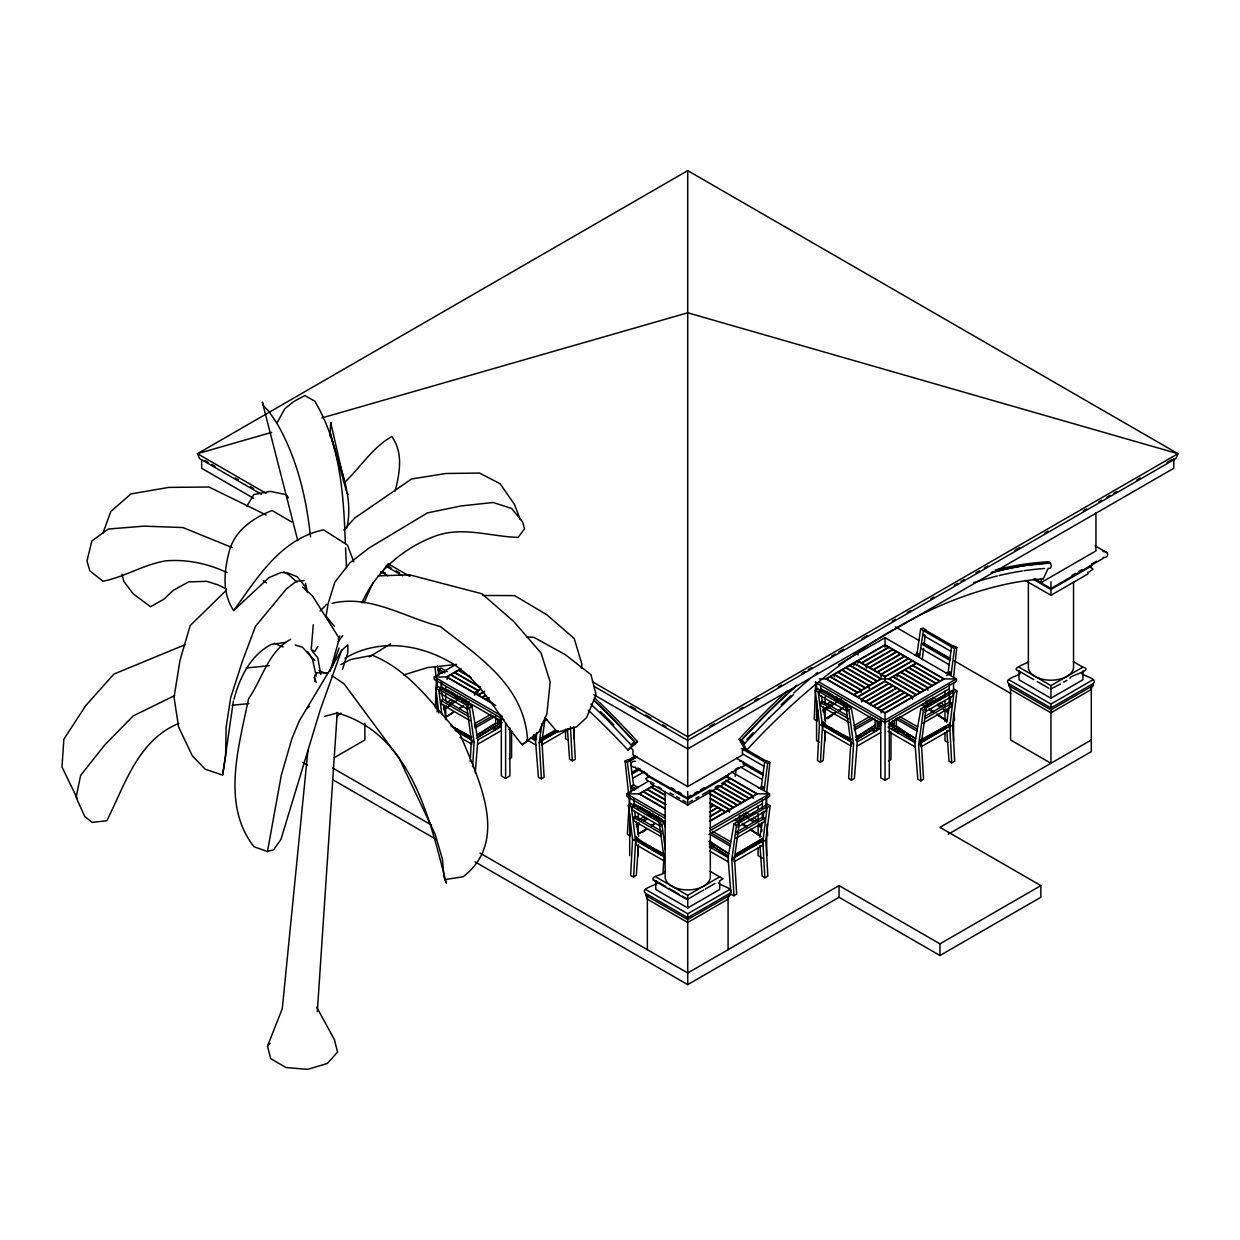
<?xml version="1.0" encoding="UTF-8"?>
<svg xmlns="http://www.w3.org/2000/svg" width="1240" height="1240" viewBox="0 0 1240 1240"><rect width="100%" height="100%" fill="white"/><g stroke="black" fill="none" stroke-linecap="round" stroke-linejoin="round"><path stroke-width="1.5" d="M330.677 426.374L330.724 422.67L346.239 490.56L335.637 452.476M330.026 436.077L330.724 422.67M665.105 826.724L664.454 823.035L630.587 803.474L628.339 805.303L632.571 839.325L630.618 875.502L633.609 877.052L636.322 875.316L638.491 844.75M633.609 877.052L635.577 840.875L631.346 806.868L628.339 805.303M879.734 728.934L857.274 741.908L851.322 708.102L817.455 688.557L815.207 690.37L819.438 724.393L817.486 760.57L820.477 762.135L823.19 760.399L825.236 731.74M820.477 762.135L822.446 725.958L818.214 691.936L815.207 690.37M435.349 708.009L436.371 679.939M307.923 750.448L282.271 1008.709L267.499 1046.157L270.676 1058.666L286.022 1067.516L307.675 1069.361L327.36 1063.455L337.575 1052.093L334.397 1039.601L316.619 1007.051M337.249 712.427L317.316 1011.67M470.161 761.267L471.417 740.404L466.721 706.118L469.216 704.429L471.913 706.164L477.865 739.97L500.325 726.996M472.626 766.8L474.114 742.125L469.418 707.839L466.721 706.118M663.043 872.449L663.958 857.274L659.261 822.988L661.757 821.298M848.625 706.366L846.13 708.056L850.826 742.341L848.656 778.394L851.353 780.13L854.376 778.565L857.274 742M851.353 780.13L853.538 744.077L848.827 709.792L846.13 708.056M630.494 830.443L630.06 835.977L627.363 834.241L629.316 800.56L625.084 761.128L628.076 759.562L630.323 760.616L636.585 757.005M817.796 709.978L816.943 721.044L814.23 719.308L815.78 681.876M475.261 772.814L477.85 740.048M225.68 590.891L190.154 625.611L179.986 660.409L174.034 697.298L178.591 726.904L192.278 755.78L205.251 769.218L222.642 775.124L225.603 756.136L226.114 727.415L230.624 697.903L242.451 661.075L255.487 626.308L286.409 588.923L296.36 581.281L304.033 580.692M949.39 725.896L949.902 723.308M313.271 624.774L311.24 649.45L314.712 651.558L317.797 646.675M346.766 528.193C354.547 495.101 337.885 463.9 330.119 432.481L334.645 448.834M766.274 796.204L765.886 805.582M766.677 792.453L769.9 762.399L766.909 760.833L764.646 761.887L741.458 748.495M953.545 677.521L956.769 647.466L953.777 645.916L951.514 646.955L920.654 628.975L916.748 655.232M949.607 725.648L949.995 723.618M735.181 776.426L736.08 768.971M922.265 659.634L923.614 648.443M924.063 644.707L925.179 635.392M770.118 806.031L765.886 840.038L767.839 876.23L764.832 877.78L762.879 841.604L767.111 807.596L770.118 806.031L767.87 804.202L734.003 823.763L728.05 857.568L730.949 894.226L733.971 895.791L736.668 894.055L734.499 858.002L739.195 823.716L736.7 822.012M956.986 691.099L952.754 725.121L954.707 761.298L951.7 762.864L949.747 726.671L953.979 692.664L956.986 691.099L954.738 689.285L920.87 708.831L914.918 742.636L917.817 779.293L920.84 780.859L923.537 779.123L921.366 743.07L926.063 708.784L923.568 707.095L951.731 690.835L953.979 692.664M761.143 788.392L764.646 761.887L767.653 763.452L769.9 762.399M764.135 789.942L767.653 763.452M761.701 839.976L763.205 840.054L733.259 857.848M951.002 675.025L954.521 648.52L956.769 647.466M545.073 718.27L541.942 741.132L544.128 777.186L541.415 778.921L539.245 742.853L541.865 723.819M733.971 895.791L731.786 859.723L736.482 825.437L739.195 823.716M920.84 780.859L918.654 744.806L923.366 710.52L926.063 708.784M919.445 656.968L923.351 630.695L925.846 629.796L923.149 628.06L920.654 628.975M759.826 837.31L762.228 822.229M762.817 818.571L763.995 811.255M761.654 831.56L761.949 829.715M736.405 832.211L763.096 816.804L764.77 818.23L764.181 821.903L735.94 838.209M946.693 722.378L949.39 705.482M949.98 701.825L950.863 696.322M924.947 716.317L949.964 701.871L951.638 703.297L951.049 706.971L922.808 723.277M222.642 775.124L233.399 700.988M581.359 668.128L581.979 664.376L574.197 638.491L546.778 614.73L514.615 595.603L482.654 595.479M541.415 778.921L538.408 777.356L535.51 740.699L536.966 732.406M290.749 639.236C268.15 651.481 262.462 678.885 248.527 698.802C239.01 746.108 220.953 804.652 253.999 846.734L267.453 851.539L281.279 775.294L291.958 738.451L299.336 720.827L341.651 650.303L347.882 644.862L347.82 652.845L342.442 669.429M395.157 491.04C399.729 473.029 403.465 452.864 391.856 436.573C373.302 446.632 360.204 467.635 344.689 482.329M330.135 671.398L339.326 638.461L312.496 595.913L302.684 587.171M341.651 650.303L320.246 709.9L280.938 839.434L273.606 849.772L267.453 851.539M536.13 736.947L533.587 734.654M723.121 850.252L709.171 841.309M728.686 853.818L709.296 841.061M909.99 735.32L896.04 726.376M915.554 738.885L896.318 725.943M234.004 699.205C239.692 677.505 250.651 655.046 271.452 644.351L286.347 642.304M451.112 726.082L471.882 736.979M457.142 729.57L451.282 725.601M463.171 733.042L457.312 729.074M469.2 736.514L463.326 732.561M637.624 839.48L636.043 836.768M643.653 842.952L635.872 837.015M649.683 846.44L643.824 842.471M655.712 849.912L649.853 845.943M661.741 853.384L635.33 838.147M824.491 724.548L822.554 722.393L825.065 723.4L822.91 721.851M830.521 728.035L822.352 722.734M836.551 731.507L830.691 727.539M842.58 734.995L822.198 723.214M848.61 738.466L836.721 731.011M102.92 533.122L110.825 511.5L130.959 493.923L168.81 487.397L208.987 487.01L266.151 514.988M331.762 667.895L339.016 648.163M890.398 723.06L893.389 724.346M363.971 602.872L373.007 582.583M593.48 699.825A529.821 305.892 60 0 1 634.508 741.768A2.929 0.899 -43.2 0 0 631.656 744.651A2.929 0.899 -43.2 0 0 632.912 745.193L634.477 741.799M1043.29 578.817L1048.188 568.245A2.929 2.216 84.8 0 0 1051.055 566.773A2.929 2.216 84.8 0 0 1049.784 562.913M948.941 726.268L949.406 725.818M361.94 602.826C375.875 571.144 404.023 547.382 436.294 535.711C463.373 526.333 490.746 536.61 518.103 537.4L524.52 528.767L522.582 521.854L511.578 508.446L493.195 502.495L461.094 505.936L427.413 512.926L368.962 548.064L349.804 562.929L334.862 582.149L328.166 603.477L326.043 616.218L334.428 626.386M728.996 773.388L728.082 775.899L687.72 799.196L647.357 775.899L646.893 774.21M1092.223 563.689L1091.309 566.184L1050.947 589.496L1033.199 579.235M338.163 639.158L339.899 635.981M310.512 536.92C306.342 497.256 296.918 457.901 276.877 423.181L284.766 408.812L293.586 401.667L304.73 395.545L314.697 401.062C340.24 443.455 343.697 494.295 345.262 542.531M851.291 738.916L842.751 734.499M246.915 506.091L253.797 494.558L270.056 491.365L286.456 494.698L288.44 497.86M291.617 521.932L272.056 510.493C252.929 517.995 234.685 530.565 229.214 551.459C224.099 571.129 221.805 592.736 233.662 610.561C257.842 577.39 280.054 539.369 323.531 529.837L347.479 545.104L353.803 561.89M338.241 641.607L342.69 635.593M381.145 572.957L387.81 564.308M495.907 725.818L476.424 738.312L495.783 725.88M875.332 727.771L855.832 740.249L875.192 727.818M445.036 717.635L453.654 712.07M450.6 714.07L453.406 712.256M643.157 830.94L645.962 829.126M824.461 719.587L835.713 712.287L824.585 719.417M654.302 823.779L651.775 825.39M838.643 710.458L843.96 707.064M267.499 1046.157L270.056 1043.321M343.821 529.991L354.935 517.855L411.649 478.966L446.028 473.479L479.539 473.075L500.107 483.739L514.538 504.525L520.211 519.482M787.632 690.634A532.425 307.396 -60 0 0 739.195 739.087L744.574 748.898L746.65 750.091L741.257 740.264L765.855 714.566A532.689 307.551 -60 0 1 796.809 685.425M744.279 743.861L768.738 718.27M320.091 611.041L326.756 604.268M588.318 710.226A523.048 301.987 60 0 1 628.014 750.154L637.422 741.536A532.425 307.396 60 0 0 594.379 697.686M637.422 741.536L628.029 750.123M768.552 718.456L793.492 694.648M762.538 840.751L761.732 841.309M233.662 610.561L268.863 577.685L281.185 572.477L287.432 572.818L297.197 576.771L305.04 586.318L306.869 591.511M336.598 716.813L340.938 713.062M469.975 720.611L441.735 704.304L441.146 700.631L442.82 699.205L441.626 691.827M660.858 836.52L634.291 821.174L633.702 817.501L635.361 816.075L662.052 831.482M849.4 722.564L821.159 706.257L820.57 702.568L822.229 701.143L847.245 715.589M541.028 739.056L555.396 730.779M920.452 740.993L950.088 723.788M306.978 708.412L309.582 706.304M438.851 713L435.798 688.433L438.046 686.604L469.216 704.429M441.858 714.566L438.789 689.998L441.053 688.169M631.346 806.868L633.593 805.039M818.214 691.936L820.462 690.107M495.923 723.494L476.47 735.46L495.643 723.06M875.332 725.431L855.895 737.397L875.068 724.997M735.723 854.112L762.972 838.349L735.894 854.608M950.01 723.912L920.111 740.171M555.226 730.283L540.687 738.218M344.906 658.347C378.464 637.903 420.825 643.947 453.081 663.943C483.894 683.689 499.054 717.805 522.195 744.744L539.028 731.848L546.886 713.961L550.173 681.954L541.058 652.968L513.763 621.566L482.019 593.805L409.557 574.833L378.2 575.871M522.195 744.744L527.605 740.792C524.675 686.03 479.508 657.169 440.216 626.479C404.767 617.474 369.582 594.13 332.056 603.353M501.394 720.006L498.697 721.757M447.221 702.538L451.701 699.375M454.677 697.283L457.653 695.175M446.493 705.808L443.517 707.9L443.811 709.761L461.048 697.609M449.469 703.7L453.949 700.554M456.925 698.446L459.9 696.353M460.195 708.226L463.621 705.808M466.318 703.902L469.03 701.995M639.763 819.408L644.242 816.245M647.218 814.153L650.21 812.045M636.058 824.771L639.034 822.678M642.025 820.57L646.49 817.423M649.466 815.316L652.457 813.207M636.353 826.63L639.484 824.414M644.196 821.097L647.327 818.896M650.457 816.679L653.589 814.479M642.15 832.552L646.8 829.281M651.465 825.995L655.03 823.484M826.63 704.475L831.11 701.329M834.086 699.221L837.077 697.113M833.357 702.491L822.926 709.854L823.221 711.698L842.022 698.446M836.334 700.383L839.325 698.29M827.468 718.72L832.118 715.449M838.333 711.062L843.029 707.745M469.418 707.839L471.913 706.164M665.353 849.477L661.958 824.709L664.454 823.035M848.827 709.792L851.322 708.102M450.74 713.914L445.175 717.48M643.281 830.785L637.716 834.349L646.211 828.94M458.986 708.691L461.869 706.784L459.219 708.521M651.527 825.561L654.41 823.654M838.395 710.629L841.278 708.722M878.121 723.695L880.927 722.052M498.558 724.098L501.332 722.316L498.403 724.098M880.741 724.253L877.966 726.036L880.601 724.253M539.245 742.853L541.942 741.132M822.787 725.601L851.198 742L851.198 746.124L822.787 729.709L822.787 725.601L824.476 724.517M712.086 845.06L709.389 846.78L728.05 857.568M710.814 847.602L713.511 845.882M896.365 729.337L894.335 730.748L894.335 719.789M896.257 731.864L898.954 730.128M897.683 732.685L900.38 730.949M731.786 859.723L734.499 858.002M918.654 744.806L921.366 743.07M369.303 656.937L390.662 643.839M545.832 737.955L557.892 730.995M925.257 739.893L920.126 742.915M937.301 732.933L934.293 734.669M733.088 857.879L744.403 851.337M756.462 844.378L753.455 846.114M922.235 741.629L943.671 729.337M540.888 738.575L543.353 737.738M920.297 740.513L922.762 739.675M943.516 729.43L946.337 727.71M593.774 686.169L687.72 740.404L1175.892 458.568L1178 453.7L687.72 170.639L197.439 453.7L199.547 458.568L261.609 494.404M455.824 664.532L434.248 676.978L434.248 679.458L503.967 719.712M502.308 716.271L434.248 676.978L446.385 676.978L459.544 669.383M447.097 679.458L447.097 676.978L450.663 674.917L477.788 690.587L477.788 693.052M461.249 668.81L458.862 670.189L470.038 676.637M334.18 757.687L364.854 739.986L364.854 723.153M477.788 690.587L474.222 692.649L447.097 676.978M479.338 689.688L478.144 690.37L451.019 674.715L454.584 672.654L480.113 687.394M474.579 695.314L474.579 692.85L481.043 689.115M484.607 691.176L478.144 694.912L474.579 692.85M484.546 691.625L478.5 695.113L482.065 697.175L485.259 695.33M485.6 695.547L482.422 697.376L485.987 699.438L489.18 697.593M488.731 698.275L486.344 699.654L489.924 701.716M474.439 723.804L490.993 714.255M493.024 715.558L474.811 726.067L475.137 727.942L496.155 715.806M478.175 736.482L496.357 725.989M499.115 724.393L502.123 722.672M495.736 726.237L497.767 727.648L499.643 726.562L499.643 719.138M477.524 744.294L501.27 730.577M543.384 721.339L546.716 719.417M558.077 730.964L540.718 740.978M558.294 731.135L541.586 740.792L541.586 744.914L569.997 728.5M501.332 716.55L501.332 775.884L505.625 778.364L509.904 775.884L509.904 728.035M632.912 745.193L634.989 744M628.649 759.826L635.236 756.028M625.084 761.128L627.332 762.182L636.957 756.788M709.513 726.609L714.534 723.711M739.675 709.202L743.039 707.265M754.773 700.492L758.12 698.554M778.224 686.945L781.587 685.007M801.691 673.398L805.054 671.46M808.402 669.523L811.751 667.585M831.87 655.976L835.218 654.038M838.566 652.101L843.603 649.202M862.033 638.554L867.07 635.655M892.211 621.132L895.559 619.21M907.293 612.436L910.64 610.499M930.76 598.889L934.107 596.952M954.226 585.327L957.574 583.404M960.923 581.467L964.286 579.529M976.004 572.756L979.368 570.818M984.39 567.92L987.738 565.982M1014.568 550.498L1019.59 547.6M1044.731 533.076L1048.079 531.139M1083.28 510.818L1086.628 508.881M1098.361 502.107L1101.725 500.17M1106.746 497.271L1110.095 495.334M1113.458 493.396L1116.806 491.474M1136.925 479.849L1140.273 477.927M1167.088 462.443L1172.11 459.529M632.09 772.257L638.724 768.428M632.09 773.915L640.445 769.095M632.679 778.348L644.397 771.59M838.55 664.547L885.035 637.716L956.412 678.931L956.412 681.396L885.035 722.61L815.316 682.357M649.419 781.619L648.21 781.339L626.789 793.848L626.789 796.328L664.966 818.369M819.346 678.931L825.793 678.931L885.035 644.722L944.276 678.931L956.412 678.931L885.035 720.13L818.632 681.798M834.349 674.389L837.93 672.328L865.055 687.983L861.474 690.044L834.349 674.389L834.349 676.87M853.988 665.539L853.988 663.059L857.553 660.997L885.035 676.87L912.516 660.997L916.081 663.059L888.599 678.931L881.47 678.931L853.988 694.788L857.553 696.849L885.035 680.993L912.516 696.849L916.081 694.788L888.599 678.931M857.91 660.796L885.035 645.141L888.599 647.187L861.474 662.857L857.91 660.796L857.91 663.261M664.966 815.889L626.789 793.848L638.925 793.848L653.728 785.308M653.79 785.679L651.418 787.059L665.771 795.336M881.113 674.188L908.238 658.533L904.658 656.471L877.533 672.126L881.113 674.188L881.113 676.653M881.47 674.389L908.595 658.735L912.16 660.796L885.035 676.451L881.47 674.389L881.47 676.87M630.4 747.302A522.35 301.584 60 0 1 633.005 750.138L633.005 754.99L687.72 786.579L742.435 754.99L742.435 750.138A522.35 301.584 -60 0 1 745.038 747.302M1034.594 578.662L1041.228 582.49L1095.943 550.901L1095.943 512.538M861.118 690.261L857.553 692.323L830.428 676.653L833.993 674.591L861.118 690.261L861.118 692.726M868.976 685.72L865.412 687.782L838.287 672.126L841.851 670.065L868.976 685.72L868.976 688.2M869.333 685.519L872.898 683.457L845.773 667.802L842.208 669.864L869.333 685.519L869.333 687.999M897.171 676.87L897.171 674.389L900.736 672.328L927.861 687.983L927.861 690.463M687.72 797.258L690.975 795.382M694.23 793.492L697.5 791.616M700.74 789.74L704.01 787.85M734.917 770.009L738.218 768.103M1072.104 575.329L1075.39 573.438M1078.614 571.578L1081.9 569.671M1091.634 564.061L1096.516 561.24M861.474 699.112L888.599 683.457L885.035 681.396L857.91 697.05L861.474 699.112L861.474 701.592M861.831 699.329L888.956 683.659L892.537 685.72L865.412 701.39L861.831 699.329L861.831 701.793M728.298 778.921L729.57 778.193L756.695 793.848L753.13 795.91L726.005 780.255M689.332 802.156L692.54 800.296M695.764 798.436L698.988 796.576M702.197 794.732L710.241 790.082M715.062 787.292L718.286 785.432M721.494 783.587L724.718 781.727L724.718 783.664L687.72 805.024L650.721 783.664L650.721 781.727L653.945 783.587M1025.216 580.46L1050.947 595.308L1087.945 573.95L1087.945 572.012M710.318 807.023L713.511 805.179L709.947 803.117M710.644 807.255L713.868 805.396L717.433 807.457L709.466 812.06M853.864 725.757L870.418 716.193M881.113 710.443L908.238 694.788L904.658 692.726L877.533 708.396L881.113 710.443L881.113 712.923M945.857 673.46L949.049 671.615M872.433 717.495L854.236 728.004L854.562 729.88L873.952 718.689M946.507 675.552L951.312 672.778L948.305 671.228L951.514 646.955L954.521 648.52M709.575 812.402L717.789 807.659L721.37 809.72L710.195 816.168M927.861 687.983L924.296 690.044L897.171 674.389M825.793 678.931L885.035 713.124L944.276 678.931M710.086 816.649L721.726 809.922L725.292 811.983L709.327 821.19M758.989 788.376L762.182 786.548M761.236 789.554L764.429 787.71L761.438 786.144M729.213 812.185L729.213 809.72L725.648 811.782L709.482 802.451M710.427 798.452L729.57 809.519L733.135 807.457L709.202 793.631M709.683 821.407L757.408 793.848L769.544 793.848L769.544 796.328L709.792 830.831M856.143 739.273L875.765 727.942M878.54 726.346L881.532 724.61M875.161 728.175L877.176 729.585L879.052 728.5L879.052 721.091M889.312 723.432L949.266 688.82M709.792 828.351L769.544 793.848L731.368 771.807M856.933 746.232L880.695 732.514M936.913 700.058L945.159 695.299M925.428 708.35L953.405 692.199L952.816 695.935L924.761 712.132M709.11 834.505L762.399 803.737M751.688 814.029L754.99 812.123M738.56 823.267L766.537 807.116L765.948 810.867L737.893 827.049M925.118 718.611L951.638 703.297M686.061 899.047L653.387 880.183C650.194 875.099 664.562 875.533 665.353 871.332M1033.912 679.659L1019.001 671.042C1009.035 668.546 1027.774 663.431 1028.58 661.633M736.591 834.489L764.77 818.23M718.332 882.896C719.355 885.608 736.002 888.46 729.755 893.374L687.72 917.646L645.683 893.374C639.452 888.476 656.007 885.624 657.029 882.942M1081.559 673.181C1082.582 675.893 1099.229 678.745 1092.983 683.674L1050.947 707.932L1008.91 683.674C1002.679 678.776 1019.234 675.909 1020.272 673.227M762.538 841.247L734.126 857.662L734.126 861.785L762.538 845.37L762.538 841.247L760.849 840.162M880.757 718.487L880.757 777.821L885.035 780.301L889.312 777.821L889.312 720.13M653.387 880.183L655.774 880.757L655.774 889.499L687.72 907.943L719.665 889.499L719.665 880.757L723.029 878.819L719.665 876.866L687.72 895.311L655.774 876.866M1019.001 667.167L1050.947 685.611L1082.908 667.167C1095.013 670.158 1068.09 675.722 1070.12 678.419M703.7 889.979L687.72 899.202L682.279 896.055M705.296 889.049L714.875 883.515M1060.541 683.953L1050.482 689.223M1063.734 682.109L1066.927 680.264M1019.001 671.042L1019.001 679.784L1050.947 698.229L1082.908 679.784L1082.908 671.042M645.683 889.499L687.72 913.756L729.755 889.499M1008.91 679.784L1050.947 704.057L1092.983 679.784M729.755 893.374L729.755 895.311L687.72 919.584L645.683 895.311L645.683 893.374M1092.983 683.674L1092.983 685.611L1050.947 709.885L1008.91 685.611L1008.91 683.674M729.787 895.327A8.075 6.588 0 0 0 728.035 899.202L687.72 922.498L647.357 899.202A8.075 6.588 0 0 0 645.653 895.327M1091.309 689.486L1050.947 712.798L1010.585 689.486A8.075 6.588 0 0 0 1008.88 685.627M475.044 861.846L687.72 984.638L839.062 897.264L939.966 955.513L1040.856 897.264L1040.856 885.608L939.966 943.857L839.062 885.608L687.72 972.982L480.066 853.105M1091.309 739.986L939.966 827.359L1040.856 885.608M948.274 834.21L1091.309 751.626L1091.309 686.572M943.33 729.446L946.523 727.679M178.808 723.432C137.749 740.202 125.039 784.765 106.795 820.771L92.117 822.368L84.785 816.555L76.105 797.413L80.631 775.388L104.408 745.364L133.269 715.868L174.685 695.562M437.999 669.569L441.006 668.004L447.392 671.693M509.067 758.88L511.578 757.593L511.578 731.631M567.409 728.609L569.579 759.175L572.291 760.911L575.298 759.361L573.546 726.981M630.556 786.439L633.547 784.874L638.337 787.648M949.747 726.671L952.754 725.121M888.491 760.833L890.987 759.531L890.987 731.708M762.879 841.604L765.886 840.038M948.6 726.376L949.607 725.865M340.814 664.593L350.904 659.432L372.434 655.293C410.611 670.716 433.147 705.746 460.242 734.669C477.958 777.976 510.462 840.332 463.156 876.726L445.315 879.548C429.102 815.858 409.634 733.538 337.296 712.969L324.74 716.332M914.438 654.984L917.755 653.449M916.468 656.286L919.785 654.751L917.073 653.015M742.373 766.769C747.255 765.545 743.504 760.384 739.846 761.329M185.427 644.568L113.879 674.095L85.87 705.421L63.844 739.195L62 767.033L77.066 798.095M924.544 634.493L922.699 635.097L950.925 651.388M403.481 675.01L427.443 667.601L456.599 664.439M271.731 432.357L197.439 453.7L266.042 493.318M321.873 417.942L687.72 312.79L1178 453.7L687.72 736.761L592.348 681.706M1089.247 571.919L1092.983 569.098L1089.247 566.293M649.419 775.992L645.683 778.813L648.21 781.339M736.793 768.459L738.172 768.134M726.02 781.619L729.755 778.813L726.02 775.992M246.156 667.957L269.235 665.71M232.128 705.235L248.946 703.591M635.593 761.329C629.471 760.322 629.471 768.164 635.593 767.157M741.163 767.064L687.72 798.235L635.593 768.134M327.608 672.746L316.448 672.855L314.635 675.8L314.759 681.504M526.318 636.88L533.99 637.375L565.316 654.673L590.984 674.684L596.083 694.757L586.644 717.557L576.429 726.935L557.473 732.158L544.763 717.293M1103.073 551.63C1109.196 550.622 1109.196 558.465 1103.073 557.457L1103.073 558.418L1050.947 588.519L1036.284 580.057M825.019 726.5L822.554 725.152M831.048 729.988L834.055 731.724M463.683 735.01L457.467 731.507M638.15 841.433L635.515 839.976M644.18 844.905L641.158 843.169M647.187 846.657L650.21 848.393M469.712 738.466L463.496 734.979L471.68 739.675M635.872 840.115L662.269 855.337M637.267 768.134L638.646 768.459M295.197 644.986L302.281 647.156L314.743 660.424M938.277 715.433L946.787 720.827M751.409 830.366L759.918 835.745M943.795 718.968L946.601 720.642M227.013 572.554C207.762 563.534 186.976 559.132 165.71 560.852C143.685 564.572 124.791 576.879 102.982 581.235L89.885 570.88L86.971 561.007L91.838 540.981L108.345 529.031L143.84 526.148L182.885 527.543L232.267 547.615M664.206 854.221L655.882 849.431M932.728 711.729L930.186 710.21M745.86 826.662L743.225 824.879M890.366 725.292L893.389 727.245M896.163 729.027L898.954 730.81M898.814 730.763L910.082 737.939M895.931 728.857L915.647 741.505M533.2 737.614L536.222 739.567M711.946 845.68L728.639 856.375L709.296 843.96M274.381 643.25L283.185 647.001M319.176 670.607L325.81 673.583M854.949 653.279L858.266 654.813M226.579 589.077L218.101 584.908L206.724 581.327L188.666 581.886L173.352 590.271L163.944 599.121L150.552 606.732L133.269 593.882L123.83 581.421L121.985 574.105M915.647 738.606L910.082 735.041M533.37 735.196L536.222 736.653M728.779 853.523L723.214 849.958M819.438 724.393L822.446 725.958M435.798 688.433L438.789 689.998M632.571 839.325L635.577 840.875M283.805 572.058L288.688 574.709L297.089 582.196M822.74 725.183L851.245 741.691M836.876 733.445L842.905 736.917M650.008 848.362L662.067 855.321M822.554 722.393L824.879 723.695M635.686 837.31L638.011 838.627M848.935 740.389L845.773 738.56M1095.184 545.864L1106.654 552.482M1048.56 561.767L1050.621 562.96L1026.1 565.425A532.689 307.551 -60 0 0 991.768 572.616M1073.313 661.633L1082.908 667.167M1037.229 681.566L1048.823 688.262M925.211 630.013L953.204 646.164M895.373 626.851L918.824 640.398M923.846 643.296L950.646 658.765M953.994 660.703L1010.926 693.563M949.763 658.595L923.242 643.281L921.398 643.886L949.747 660.254M920.731 648.288L949.158 664.702M853.988 663.059L881.47 678.931M947.841 742.388L944.988 740.745L944.988 733.088M899.449 716.394L917.662 726.919M897.419 717.697L917.29 729.167M895.947 718.906L916.965 731.042M889.158 724.47L893.652 727.074M896.427 728.671L903.51 732.763M906.363 734.39L910.113 736.56M887.964 727.074L914.918 742.636M825.763 691.161L833.513 695.64M835.078 696.539L836.349 697.268M839.774 699.251L842.471 700.817M820.803 688.82L880.757 723.432M888.274 731.383L915.26 746.961M820.57 702.568L848.734 718.843M819.423 742.357L816.571 740.699L816.571 700.507M739.195 739.071L741.257 740.264M740.993 742.341L743.054 743.535A2.929 0.914 43.4 0 0 744.326 742.977A2.929 0.914 43.4 0 0 741.474 740.032A529.821 305.892 -60 0 1 796.716 685.41M744.93 748.743L766.32 761.096M742.481 753.858L764.057 766.32M736.374 758.214L762.894 773.528M742.869 763.623L762.879 775.186M740.559 767.08L762.29 779.619M388.197 563.843L409.96 576.399M205.003 460.505L208.351 462.443M211.715 464.38L215.062 466.302M235.166 477.927L238.529 479.849M250.263 486.623L253.611 488.56M387.702 565.982L391.05 567.92M396.072 570.818L399.435 572.756M630.726 706.288L635.764 709.202M645.823 715L650.845 717.913M662.579 724.687L665.927 726.609M385.764 566.076L402.535 575.763M253.611 498.279L201.655 468.286L201.655 460.18M380.99 571.826L387.702 575.701M593.851 694.726L687.72 748.913L1173.784 468.286L1173.784 458.568M729.57 777.775L757.408 793.848M726.841 776.612L729.213 777.992M725.648 780.456L752.773 796.111L749.193 798.173L723.679 783.447M723.308 783.649L748.836 798.39L745.271 800.451L719.743 785.711M719.386 785.912L744.914 800.652L741.35 802.714L715.821 787.974M715.464 788.175L740.993 802.916L737.428 804.977L711.9 790.236M711.543 790.438L737.072 805.179L733.491 807.24L709.559 793.429M709.822 798.513L729.213 809.72M638.848 769.048L647.001 773.745M671.429 787.85L674.7 789.74M677.939 791.616L681.21 793.492M471.278 677.753L458.506 670.39L454.94 672.452L480.469 687.193M670.034 792.871L673.243 794.732M676.466 796.576L679.675 798.436M682.899 800.296L686.107 802.156M658.177 786.827L661.37 788.671M665.415 795.553L651.062 787.261L647.482 789.322L665.043 799.443M568.432 740.451L565.579 738.792L565.579 729.229M445.144 672.87L438.759 669.182L439.053 671.413L442.184 673.227M664.687 799.66L647.125 789.524L643.56 791.585L665.896 804.481M762.399 858.142L758.12 855.662L758.12 848.005M490.281 701.918L492.652 703.282M446.385 676.978L495.706 705.467M712.582 831.327L730.794 841.836M665.539 804.683L643.204 791.787L639.639 793.848L665.167 808.588M636.089 788.811L631.3 786.052L631.594 788.284L634.725 790.097M710.551 832.629L730.422 844.099M710.691 834.768L730.096 845.974M638.925 793.848L665.12 808.976M447.904 690.107L455.654 694.586M460.365 697.314L463.062 698.864M469.371 702.507L467.108 701.205L467.108 703.824M530.798 737.986L535.51 740.699M501.332 721.494L441.378 686.867L441.378 681.923M711.745 844.843L714.24 846.285M508.865 729.43L512.089 731.306M526.628 739.691L535.851 745.023M640.445 806.976L649.481 812.2M652.907 814.184L655.604 815.734M661.912 819.376L659.664 818.074L659.664 820.399M633.919 803.737L665.57 822.012M709.482 850.966L728.392 861.893M659.897 822.554L631.919 806.388L632.509 810.138L660.564 826.336M442.82 699.205L467.837 713.651M441.146 700.631L469.325 716.89M633.702 817.501L661.865 833.76M710.086 871.332L719.665 876.866M455.064 730.407L471.789 740.063L471.789 744.186L460.087 737.428M664.33 856.933L635.918 840.519L635.918 844.641L664.33 861.056M655.774 880.757L665.71 886.491M669.027 888.413L678.962 894.149M332.692 768.01L431.505 825.065M302.56 762.259L307.582 765.158M332.692 779.665L436.526 839.604M759.732 835.559L751.688 830.521M930.077 710.101L932.976 711.9M746.108 826.832L743.318 825.127M924.668 706.831L921.909 705.048M737.738 821.717L735.041 819.966L737.63 821.64M909.943 737.878L915.507 741.443M938.556 715.589L943.95 719.014M951.7 762.864L949.003 761.128L946.833 730.546M873.239 729.399L875.936 731.135M871.813 730.221L874.51 731.957M850.826 742.341L853.538 744.077M764.832 877.78L762.135 876.045L759.95 845.479M659.261 822.988L661.958 824.709M493.814 727.462L496.527 729.197M492.389 728.283L495.101 730.019M471.417 740.404L474.114 742.125M890.599 725.462L893.25 727.198M533.448 737.784L536.083 739.505M263.361 580.769L266.507 582.831M332.088 675.754L344.022 683.767L399.233 758.415L435.1 834.179L442.354 858.855L444.121 877.595L446.478 883.221L445.315 879.548M920.87 708.831L923.366 710.52M734.003 823.763L736.482 825.437M932.883 697.19L937.347 700.337M940.338 702.445L944.803 705.591M930.635 698.353L935.099 701.514M938.076 703.607L942.555 706.769M945.531 708.861L948.523 710.97M929.411 699.562L934.107 702.879M937.254 705.08L940.385 707.296M943.516 709.513L948.212 712.814M926.451 706.568L922.405 704.057M929.163 708.474L933.86 711.791M936.96 713.976L946.275 720.548M746.015 812.107L750.479 815.269M753.471 817.362L757.935 820.524M743.768 813.285L748.232 816.432M751.207 818.54L755.687 821.686M758.663 823.794L761.639 825.887M742.543 814.494L753.517 822.229M758.214 825.53L761.345 827.746M735.537 818.648L739.582 821.5M742.295 823.407L746.992 826.724M750.091 828.909L760.957 836.566M890.506 722.827L893.188 724.842M764.863 805.752L767.111 807.596M848.78 737.971L850.919 739.784M661.912 852.888L664.051 854.716M469.356 736.033L471.495 737.846M590.875 704.057L607.476 720.006M635.361 742.729L610.839 716.875A532.689 307.551 60 0 0 593.65 700.12M607.29 719.82L631.687 745.534M311.891 650.752L317.781 657.789L320.803 674.498M346.673 492.45L348.068 494.326M276.877 423.181L268.847 411.277L263.856 406.255L262.338 402.117L297.801 540.733M307.644 651.589L312.496 659.324L316.262 676.079M741.474 740.032L743.054 743.535M314.138 677.428L316.355 682.511M305.551 583.358L307.396 592.364M821.33 695.593L822.507 702.925M823.096 706.583L825.499 721.664M634.462 810.526L635.639 817.842M636.229 821.5L638.631 836.582M443.672 704.63L446.09 719.712M630.323 760.616L633.547 784.874M627.332 762.182L631.3 792.128M437.503 665.833L438.759 675.257M434.961 666.794L435.969 676.188M954.056 713.093L954.505 720.58M766.971 824.29L767.622 835.512M570.447 726.64L572.291 760.911M500.666 723.494L500.728 724.734M345.542 547.925L346.534 567.703M1073.545 581.56L1073.545 667.167A22.599 13.051 0 0 1 1050.947 680.202A22.599 13.051 0 0 1 1028.363 667.167L1028.363 581.56M1050.947 581.731L1050.947 595.308M1050.947 685.611L1050.947 698.229M1050.947 704.057L1050.947 763.282L1010.585 739.986L1010.585 686.572M1041.228 579.25L1041.228 582.49M953.56 683.318L953.56 690.975M953.56 713.946L953.56 740.745M949.266 683.875L949.266 703.018M944.988 690.975L944.988 696.71M944.988 700.538L944.988 706.288M944.988 710.117L944.988 721.603M939.966 943.857L939.966 955.513M930.093 699.096L930.093 704.521M927.846 700.259L927.846 705.7M926.156 700.771L926.156 706.335M912.516 696.849L912.516 699.329M896.365 718.487L896.365 729.446M892.459 720.394L892.459 729.663M885.035 637.716L885.035 647.187M885.035 676.87L885.035 680.993M885.035 713.124L885.035 780.301M877.176 720.44L877.176 729.585M875.161 719.138L875.161 728.283M866.373 665.679L866.373 668.159M846.533 703.142L846.533 705.761M845.277 703.359L845.277 707.064M843.587 700.957L843.587 704.568M841.34 699.779L841.34 703.406M839.062 885.608L839.062 897.264M825.143 696.679L825.143 704.336M825.143 710.071L825.143 719.65M825.143 731.135L825.143 740.699M820.803 685.519L820.849 691.486M816.571 683.271L816.571 690.928M766.692 796.328L766.692 805.891M766.692 830.785L766.692 855.662M762.399 798.793L762.399 808.371M762.399 812.2L762.399 817.935M758.12 805.891L758.12 809.72M758.12 813.548L758.12 821.205M758.12 825.034L758.12 834.613M753.13 795.91L753.13 798.39M743.225 814.029L743.225 819.454M740.978 815.191L740.978 820.616M739.288 815.688L739.288 821.252M729.57 809.519L729.57 811.983M728.082 899.202L728.082 949.685M710.318 791.275L710.318 876.866A22.599 13.051 0 0 1 687.72 889.917A22.599 13.051 0 0 1 665.136 876.866L665.136 791.275M687.72 170.639L687.72 786.579M687.72 791.43L687.72 805.024M687.72 895.885L687.72 907.943M687.72 913.756L687.72 984.638M658.409 816.432L658.409 820.136M656.72 815.889L656.72 819.501M654.472 814.711L654.472 818.338M647.357 894.83L647.357 949.685M638.275 805.861L638.275 809.689M638.275 813.518L638.275 819.268M638.275 823.096L638.275 834.582M638.275 846.068L638.275 855.631M633.981 798.762L633.981 806.418M629.703 796.297L629.703 805.861M629.703 813.518L629.703 855.631M574.136 727.307L574.136 738.792M505.625 722.843L505.625 778.364M497.767 718.487L497.767 727.648M495.736 717.201L495.736 726.346M465.868 699.562L465.868 703.266M464.179 699.019L464.179 702.63M461.931 697.841L461.931 701.468M445.718 687.084L445.718 690.913M445.718 694.741L445.718 700.476M445.718 708.133L445.718 717.712M441.44 681.892L441.44 689.548M437.162 679.427L437.162 687.084M437.162 698.57L437.162 711.962M381.254 571.935A529.821 305.892 60 0 1 384.912 572.927M381.331 572.058A532.689 307.551 60 0 1 385.005 573.066M600.486 711.574A524.148 302.622 60 0 1 613.862 724.951M746.852 739.443A524.148 302.622 -60 0 1 753.192 732.685M781.076 704.754A524.148 302.622 -60 0 1 790.81 695.687M793.6 693.144A524.148 302.622 -60 0 1 810.526 678.327M813.363 675.939A524.148 302.622 -60 0 1 817.625 672.39M973.741 582.707A524.148 302.622 -60 0 1 997.332 575.98M999.115 575.531A524.148 302.622 -60 0 1 1022.225 570.989M1023.976 570.726A524.148 302.622 -60 0 1 1044.499 568.509M991.194 572.616A529.821 305.892 -60 0 1 1049.768 562.976M746.666 750.107A523.048 301.987 -60 0 1 893.389 629.564M894.97 628.634A523.048 301.987 -60 0 1 1043.29 578.847M995.178 570.013A532.425 307.396 -60 0 1 1048.544 561.798M1091.262 689.486A8.075 6.588 0 0 1 1093.014 685.627M830.072 676.87L826.507 678.931L853.632 694.586L857.197 692.525L830.072 676.87M849.71 665.539L846.13 667.585L873.255 683.255L876.82 681.194L849.71 665.539M853.632 663.261L850.066 665.322L877.176 680.993L880.757 678.931L853.632 663.261M888.956 647.404L861.831 663.059L865.412 665.12L892.537 649.466L888.956 647.404M892.893 649.667L865.768 665.322L869.333 667.384L896.458 651.729L892.893 649.667M896.815 651.93L869.69 667.585L873.255 669.646L900.38 653.991L896.815 651.93M900.736 654.193L873.611 669.864L877.176 671.925L904.301 656.255L900.736 654.193M892.893 676.87L889.312 678.931L916.438 694.586L920.002 692.525L892.893 676.87M896.815 674.591L893.25 676.653L920.359 692.323L923.94 690.261L896.815 674.591M904.658 670.065L901.093 672.126L928.218 687.782L931.783 685.72L904.658 670.065M908.595 667.802L905.014 669.864L932.139 685.519L935.72 683.457L908.595 667.802M912.516 665.539L908.951 667.585L936.076 683.255L939.641 681.194L912.516 665.539M916.438 663.261L912.873 665.322L939.998 680.993L943.562 678.931L916.438 663.261M892.893 685.937L865.768 701.592L869.333 703.654L896.458 687.983L892.893 685.937M896.815 688.2L869.69 703.855L873.255 705.917L900.38 690.261L896.815 688.2M900.736 690.463L873.611 706.118L877.176 708.179L904.301 692.525L900.736 690.463M908.595 694.989L881.47 710.659L885.035 712.721L912.16 697.05L908.595 694.989M949.422 726.314L920.995 742.729L920.995 746.852L949.422 730.438L949.422 726.314M846.765 707.621L818.788 691.471L819.392 695.206L847.432 711.404L846.765 707.621M467.356 705.684L439.363 689.533L439.968 693.269L468.022 709.466L467.356 705.684"/></g></svg>
